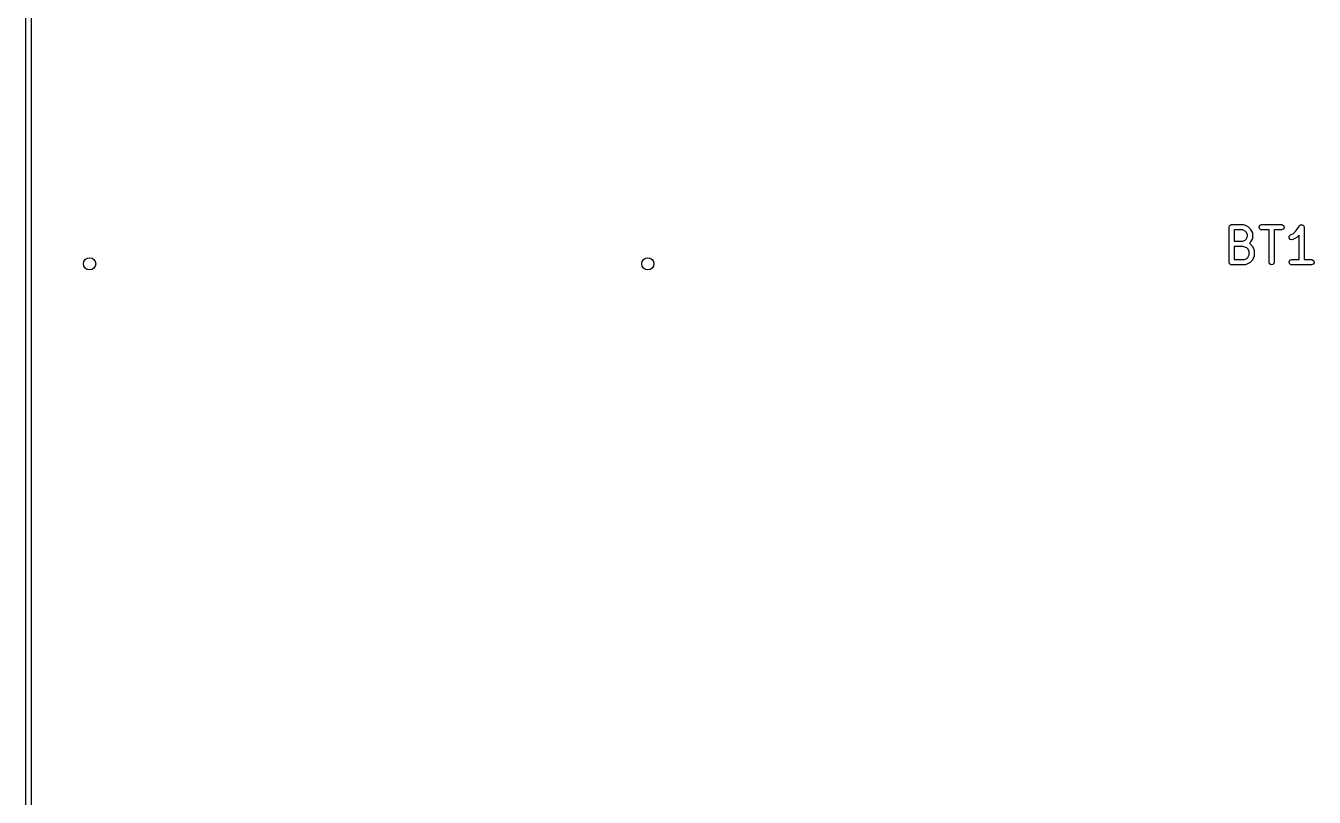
# Model space of a CAD drawing. Extents: x 0.02 to 3.19, y 0.04 to 3.94.
# Drawn here: x 0.024 to 1.474, y 2.2 to 3.068 of the extents above; entities that cross this region are included whole.
import ezdxf

# ---------------------------------------------------------------- set-up
doc = ezdxf.new("R2010")
doc.units = 0
doc.header["$MEASUREMENT"] = 0
doc.layers.add('BLACK', color=7, linetype='CONTINUOUS')

msp = doc.modelspace()

# ---------------------------------------------------------------- linework, layer by layer
at = {"layer": 'BLACK', "linetype": 'CONTINUOUS'}
for p, q in [((0.024409, 2.05), (0.024409, 3.55)), ((0.030315, 3.54705), (0.030315, 2.05295)), ((1.37799, 2.84115), (1.37806, 2.84153)), ((1.37799, 2.80178), (1.37799, 2.84115)), ((1.37804, 2.84166), (1.3781, 2.84178)), ((1.37806, 2.84153), (1.37804, 2.84166)), ((1.3781, 2.84178), (1.37817, 2.84216)), ((1.37817, 2.84216), (1.37866, 2.84275)), ((1.37866, 2.84275), (1.37905, 2.84341)), ((1.37905, 2.84341), (1.3793, 2.8435)), ((1.3793, 2.8435), (1.37947, 2.84371)), ((1.37947, 2.84371), (1.38022, 2.84384)), ((1.38022, 2.84384), (1.38094, 2.8441)), ((1.38094, 2.8441), (1.39407, 2.8441)), ((1.39407, 2.8441), (1.39508, 2.84392)), ((1.39508, 2.84392), (1.39521, 2.84381)), ((1.39521, 2.84381), (1.39539, 2.84379)), ((1.39539, 2.84379), (1.39914, 2.84192)), ((1.39914, 2.84192), (1.39985, 2.84139)), ((1.39985, 2.84139), (1.3999, 2.84136)), ((1.3999, 2.84136), (1.40178, 2.83949)), ((1.41178, 2.84166), (1.41279, 2.84341)), ((1.41213, 2.83967), (1.41178, 2.84166)), ((1.41279, 2.84341), (1.41469, 2.8441)), ((1.41469, 2.8441), (1.43719, 2.8441)), ((1.43719, 2.8441), (1.4382, 2.84392)), ((1.4382, 2.84392), (1.43974, 2.84263)), ((1.43974, 2.84263), (1.44009, 2.84064)), ((1.45364, 2.83741), (1.45723, 2.84279)), ((1.45723, 2.84279), (1.45793, 2.84353)), ((1.45793, 2.84353), (1.4581, 2.84358)), ((1.4581, 2.84358), (1.45821, 2.84371)), ((1.45821, 2.84371), (1.45905, 2.84385)), ((1.45905, 2.84385), (1.45987, 2.8441)), ((1.45987, 2.8441), (1.46003, 2.84403)), ((1.46003, 2.84403), (1.4602, 2.84406)), ((1.4602, 2.84406), (1.46094, 2.84363)), ((1.46094, 2.84363), (1.46172, 2.84328)), ((1.46172, 2.84328), (1.4618, 2.84313)), ((1.4618, 2.84313), (1.46195, 2.84305)), ((1.46195, 2.84305), (1.46224, 2.84224)), ((1.46224, 2.84224), (1.46262, 2.84147)), ((1.46262, 2.84147), (1.46258, 2.84131)), ((1.46258, 2.84131), (1.46264, 2.84115)), ((1.46264, 2.84115), (1.46264, 2.80473)), ((1.39337, 2.8382), (1.3839, 2.8382)), ((1.3839, 2.8382), (1.3839, 2.82535)), ((1.39607, 2.83685), (1.39337, 2.8382)), ((1.39337, 2.82535), (1.39607, 2.8267)), ((1.39726, 2.83565), (1.39607, 2.83685)), ((1.39607, 2.8267), (1.39726, 2.8279)), ((1.39861, 2.83295), (1.39726, 2.83565)), ((1.39726, 2.8279), (1.39861, 2.8306)), ((1.39861, 2.8306), (1.39861, 2.83295)), ((1.40178, 2.83949), (1.40228, 2.83876)), ((1.40228, 2.83876), (1.40233, 2.83872)), ((1.40233, 2.83872), (1.40421, 2.83497)), ((1.40421, 2.82858), (1.40233, 2.82483)), ((1.40421, 2.83497), (1.4045, 2.83399)), ((1.40423, 2.82876), (1.40421, 2.82858)), ((1.40434, 2.82889), (1.40423, 2.82876)), ((1.40452, 2.8299), (1.40434, 2.82889)), ((1.4045, 2.83399), (1.40446, 2.83382)), ((1.40446, 2.83382), (1.40452, 2.83365)), ((1.40452, 2.83365), (1.40452, 2.8299)), ((1.41368, 2.83837), (1.41213, 2.83967)), ((1.41469, 2.8382), (1.41368, 2.83837)), ((1.42298, 2.8382), (1.41469, 2.8382)), ((1.42298, 2.80178), (1.42298, 2.8382)), ((1.43719, 2.8382), (1.42889, 2.8382)), ((1.42889, 2.8382), (1.42889, 2.80178)), ((1.43908, 2.83889), (1.43719, 2.8382)), ((1.44009, 2.84064), (1.43908, 2.83889)), ((1.4456, 2.82906), (1.44573, 2.83107)), ((1.44681, 2.82744), (1.4456, 2.82906)), ((1.44573, 2.83107), (1.44711, 2.83254)), ((1.44877, 2.82697), (1.44681, 2.82744)), ((1.44711, 2.83254), (1.45043, 2.8342)), ((1.44976, 2.82726), (1.44877, 2.82697)), ((1.4535, 2.82913), (1.44976, 2.82726)), ((1.45043, 2.8342), (1.45364, 2.83741)), ((1.45355, 2.82918), (1.4535, 2.82913)), ((1.45427, 2.82969), (1.45355, 2.82918)), ((1.45673, 2.83215), (1.45427, 2.82969)), ((1.45673, 2.80473), (1.45673, 2.83215)), ((1.3839, 2.82535), (1.39337, 2.82535)), ((1.39359, 2.81945), (1.3839, 2.81945)), ((1.3839, 2.81945), (1.3839, 2.80473)), ((1.3981, 2.81795), (1.39359, 2.81945)), ((1.39914, 2.8169), (1.3981, 2.81795)), ((1.40049, 2.81421), (1.39914, 2.8169)), ((1.40049, 2.80997), (1.40049, 2.81421)), ((1.40178, 2.82406), (1.4009, 2.82318)), ((1.4009, 2.82318), (1.40153, 2.82284)), ((1.40153, 2.82284), (1.40162, 2.82269)), ((1.40162, 2.82269), (1.40178, 2.82261)), ((1.40181, 2.82412), (1.40178, 2.82406)), ((1.40178, 2.82261), (1.40365, 2.82074)), ((1.40233, 2.82483), (1.40181, 2.82412)), ((1.40365, 2.82074), (1.40416, 2.82002)), ((1.40416, 2.82002), (1.40421, 2.81997)), ((1.40421, 2.81997), (1.40608, 2.81622)), ((1.40608, 2.81622), (1.40637, 2.81524)), ((1.40637, 2.81524), (1.40633, 2.81507)), ((1.40633, 2.81507), (1.40639, 2.8149)), ((1.40639, 2.8149), (1.40639, 2.80928)), ((1.37825, 2.80106), (1.37799, 2.80178)), ((1.37839, 2.8003), (1.37825, 2.80106)), ((1.37859, 2.80013), (1.37839, 2.8003)), ((1.37868, 2.79988), (1.37859, 2.80013)), ((1.37935, 2.7995), (1.37868, 2.79988)), ((1.37993, 2.799), (1.37935, 2.7995)), ((1.38032, 2.79894), (1.37993, 2.799)), ((1.38043, 2.79887), (1.38032, 2.79894)), ((1.38056, 2.79889), (1.38043, 2.79887)), ((1.38094, 2.79883), (1.38056, 2.79889)), ((1.39594, 2.79883), (1.38094, 2.79883)), ((1.3839, 2.80473), (1.39524, 2.80473)), ((1.39524, 2.80473), (1.39794, 2.80608)), ((1.39611, 2.79889), (1.39594, 2.79883)), ((1.39628, 2.79885), (1.39611, 2.79889)), ((1.39726, 2.79914), (1.39628, 2.79885)), ((1.40101, 2.80101), (1.39726, 2.79914)), ((1.39794, 2.80608), (1.39914, 2.80728)), ((1.39914, 2.80728), (1.40049, 2.80997)), ((1.40106, 2.80106), (1.40101, 2.80101)), ((1.40178, 2.80157), (1.40106, 2.80106)), ((1.40365, 2.80344), (1.40178, 2.80157)), ((1.40368, 2.8035), (1.40365, 2.80344)), ((1.40421, 2.80421), (1.40368, 2.8035)), ((1.40608, 2.80796), (1.40421, 2.80421)), ((1.4061, 2.80813), (1.40608, 2.80796)), ((1.40621, 2.80827), (1.4061, 2.80813)), ((1.40639, 2.80928), (1.40621, 2.80827)), ((1.42368, 2.79988), (1.42298, 2.80178)), ((1.42542, 2.79887), (1.42368, 2.79988)), ((1.42741, 2.79922), (1.42542, 2.79887)), ((1.42871, 2.80077), (1.42741, 2.79922)), ((1.42889, 2.80178), (1.42871, 2.80077)), ((1.44553, 2.80229), (1.44654, 2.80404)), ((1.44588, 2.8003), (1.44553, 2.80229)), ((1.44742, 2.799), (1.44588, 2.8003)), ((1.44654, 2.80404), (1.44843, 2.80473)), ((1.44843, 2.79883), (1.44742, 2.799)), ((1.44843, 2.80473), (1.45673, 2.80473)), ((1.47093, 2.79883), (1.44843, 2.79883)), ((1.46264, 2.80473), (1.47093, 2.80473)), ((1.47093, 2.80473), (1.47194, 2.80455)), ((1.47283, 2.79952), (1.47093, 2.79883)), ((1.47194, 2.80455), (1.47349, 2.80326)), ((1.47384, 2.80127), (1.47283, 2.79952)), ((1.47349, 2.80326), (1.47384, 2.80127))]:
    msp.add_line(p, q, dxfattribs=at)
at = {"layer": 'BLACK'}
for centre in [(0.09626, 2.8), (0.724213, 2.8)]:
    msp.add_circle(centre, 0.00689, dxfattribs=at)

doc.saveas('drawing.dxf')
